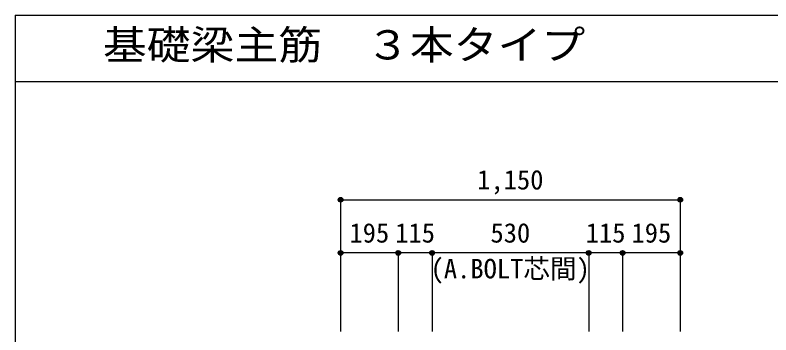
# Model space of a CAD drawing. Units: millimetres at full size, sheet at 1:30. Extents: x -5973 to 5954, y -4195 to 4201.
# Drawn here: x -5973 to -3414, y 3117 to 4201 of the extents above; entities that cross this region are included whole.
import ezdxf
from ezdxf.enums import TextEntityAlignment as Align

# ---------------------------------------------------------------- set-up
doc = ezdxf.new("R2010")
doc.units = ezdxf.units.MM
doc.header["$LTSCALE"] = 30
doc.header["$PDMODE"] = 32
doc.header["$PDSIZE"] = 15
for name, color, linetype in [('0-D', 4, 'Continuous'), ('6-7_文字', 7, 'Continuous'), ('F-0_枠', 6, 'Continuous')]:
    doc.layers.add(name, color=color, linetype=linetype)
doc.styles.add('ＭＳ ゴシック', font='')
doc.styles.get('ＭＳ ゴシック').set_extended_font_data('MS Gothic')

msp = doc.modelspace()

# ---------------------------------------------------------------- linework, layer by layer
at = {"layer": '0-D'}
for p, q in [((-4870.8, 3575.34), (-4870.8, 3395.34)), ((-4870.8, 3575.34), (-3720.8, 3575.34)), ((-3720.8, 3575.34), (-3720.8, 3395.34)), ((-4675.8, 3395.34), (-4870.8, 3395.34)), ((-4870.8, 3395.34), (-4870.8, 3128.3)), ((-4560.8, 3395.34), (-4675.8, 3395.34)), ((-4675.8, 3395.34), (-4675.8, 3128.3)), ((-4030.8, 3395.34), (-4560.8, 3395.34)), ((-4560.8, 3395.34), (-4560.8, 3128.3)), ((-3915.8, 3395.34), (-4030.8, 3395.34)), ((-4030.8, 3395.34), (-4030.8, 3128.3)), ((-3720.8, 3395.34), (-3915.8, 3395.34)), ((-3915.8, 3395.34), (-3915.8, 3128.3)), ((-3720.8, 3395.34), (-3720.8, 3128.3)), ((-3720.8, 3395.34), (-3720.8, 3128.3))]:
    msp.add_line(p, q, dxfattribs=at)
for centre, radius in [((-4870.8, 3575.34), 8), ((-3720.8, 3575.34), 8), ((-4870.8, 3575.34), 7.2), ((-4870.8, 3575.34), 6.4), ((-4870.8, 3575.34), 5.6), ((-4870.8, 3575.34), 4.8), ((-4870.8, 3575.34), 4), ((-4870.8, 3575.34), 3.2), ((-4870.8, 3575.34), 2.4), ((-4870.8, 3575.34), 1.6), ((-4870.8, 3575.34), 0.8), ((-3720.8, 3575.34), 7.2), ((-3720.8, 3575.34), 6.4), ((-3720.8, 3575.34), 5.6), ((-3720.8, 3575.34), 4.8), ((-3720.8, 3575.34), 4), ((-3720.8, 3575.34), 3.2), ((-3720.8, 3575.34), 2.4), ((-3720.8, 3575.34), 1.6), ((-3720.8, 3575.34), 0.8), ((-4870.8, 3395.34), 8), ((-4870.8, 3395.34), 7.2), ((-4870.8, 3395.34), 6.4), ((-4870.8, 3395.34), 5.6), ((-4870.8, 3395.34), 4.8), ((-4870.8, 3395.34), 4), ((-4870.8, 3395.34), 3.2), ((-4870.8, 3395.34), 2.4), ((-4870.8, 3395.34), 1.6), ((-4870.8, 3395.34), 0.8), ((-4675.8, 3395.34), 8), ((-4675.8, 3395.34), 7.2), ((-4675.8, 3395.34), 6.4), ((-4675.8, 3395.34), 5.6), ((-4675.8, 3395.34), 4.8), ((-4675.8, 3395.34), 4), ((-4675.8, 3395.34), 3.2), ((-4675.8, 3395.34), 2.4), ((-4675.8, 3395.34), 1.6), ((-4675.8, 3395.34), 0.8), ((-4560.8, 3395.34), 8), ((-4560.8, 3395.34), 7.2), ((-4560.8, 3395.34), 6.4), ((-4560.8, 3395.34), 5.6), ((-4560.8, 3395.34), 4.8), ((-4560.8, 3395.34), 4), ((-4560.8, 3395.34), 3.2), ((-4560.8, 3395.34), 2.4), ((-4560.8, 3395.34), 1.6), ((-4560.8, 3395.34), 0.8), ((-4030.8, 3395.34), 8), ((-4030.8, 3395.34), 7.2), ((-4030.8, 3395.34), 6.4), ((-4030.8, 3395.34), 5.6), ((-4030.8, 3395.34), 4.8), ((-4030.8, 3395.34), 4), ((-4030.8, 3395.34), 3.2), ((-4030.8, 3395.34), 2.4), ((-4030.8, 3395.34), 1.6), ((-4030.8, 3395.34), 0.8), ((-3915.8, 3395.34), 8), ((-3915.8, 3395.34), 7.2), ((-3915.8, 3395.34), 6.4), ((-3915.8, 3395.34), 5.6), ((-3915.8, 3395.34), 4.8), ((-3915.8, 3395.34), 4), ((-3915.8, 3395.34), 3.2), ((-3915.8, 3395.34), 2.4), ((-3915.8, 3395.34), 1.6), ((-3915.8, 3395.34), 0.8), ((-3720.8, 3395.34), 8), ((-3720.8, 3395.34), 7.2), ((-3720.8, 3395.34), 6.4), ((-3720.8, 3395.34), 5.6), ((-3720.8, 3395.34), 4.8), ((-3720.8, 3395.34), 4), ((-3720.8, 3395.34), 3.2), ((-3720.8, 3395.34), 2.4), ((-3720.8, 3395.34), 1.6), ((-3720.8, 3395.34), 0.8)]:
    msp.add_circle(centre, radius, dxfattribs=at)
at = {"layer": '0-D', "color": 7}
for p in [(-4870.8, 3575.34), (-4870.8, 3575.34), (-3720.8, 3575.34), (-4870.8, 3395.34), (-4870.8, 3395.34), (-4675.8, 3395.34), (-4675.8, 3395.34), (-4560.8, 3395.34), (-4030.8, 3395.34), (-4030.8, 3395.34), (-3915.8, 3395.34), (-3915.8, 3395.34), (-3720.8, 3395.34), (-3720.8, 3395.34)]:
    msp.add_point(p, dxfattribs=at)
at = {"layer": 'F-0_枠'}
for q in [(5954.1, 4201.15), (-5972.88, -4195.24)]:
    msp.add_line((-5972.88, 4201.15), q, dxfattribs=at)
at = {"layer": 'F-0_枠', "color": 2}
msp.add_line((-5972.88, 3976.15), (3723.6, 3976.15), dxfattribs=at)

# ---------------------------------------------------------------- texts
at = {"layer": '0-D', "style": 'ＭＳ ゴシック'}
for s, p in [('1,150', (-4408.3, 3590.34)), ('195', (-4840.8, 3410.34)), ('115', (-4685.8, 3410.34)), ('530', (-4363.3, 3410.34)), ('115', (-4040.8, 3410.34)), ('195', (-3885.8, 3410.34)), ('(A.BOLT芯間)', (-4566.05, 3289.05))]:
    msp.add_text(s, height=65.98, dxfattribs=at).set_placement(p, align=Align.BOTTOM_LEFT)
at = {"layer": '6-7_文字', "color": 2, "style": 'ＭＳ ゴシック', "width": 1.1}
msp.add_text('\u3000\u3000基礎梁主筋\u3000３本タイプ', height=98.97, dxfattribs=at).set_placement((-5972.88, 4021.15), align=Align.BOTTOM_LEFT)

doc.saveas('drawing.dxf')
